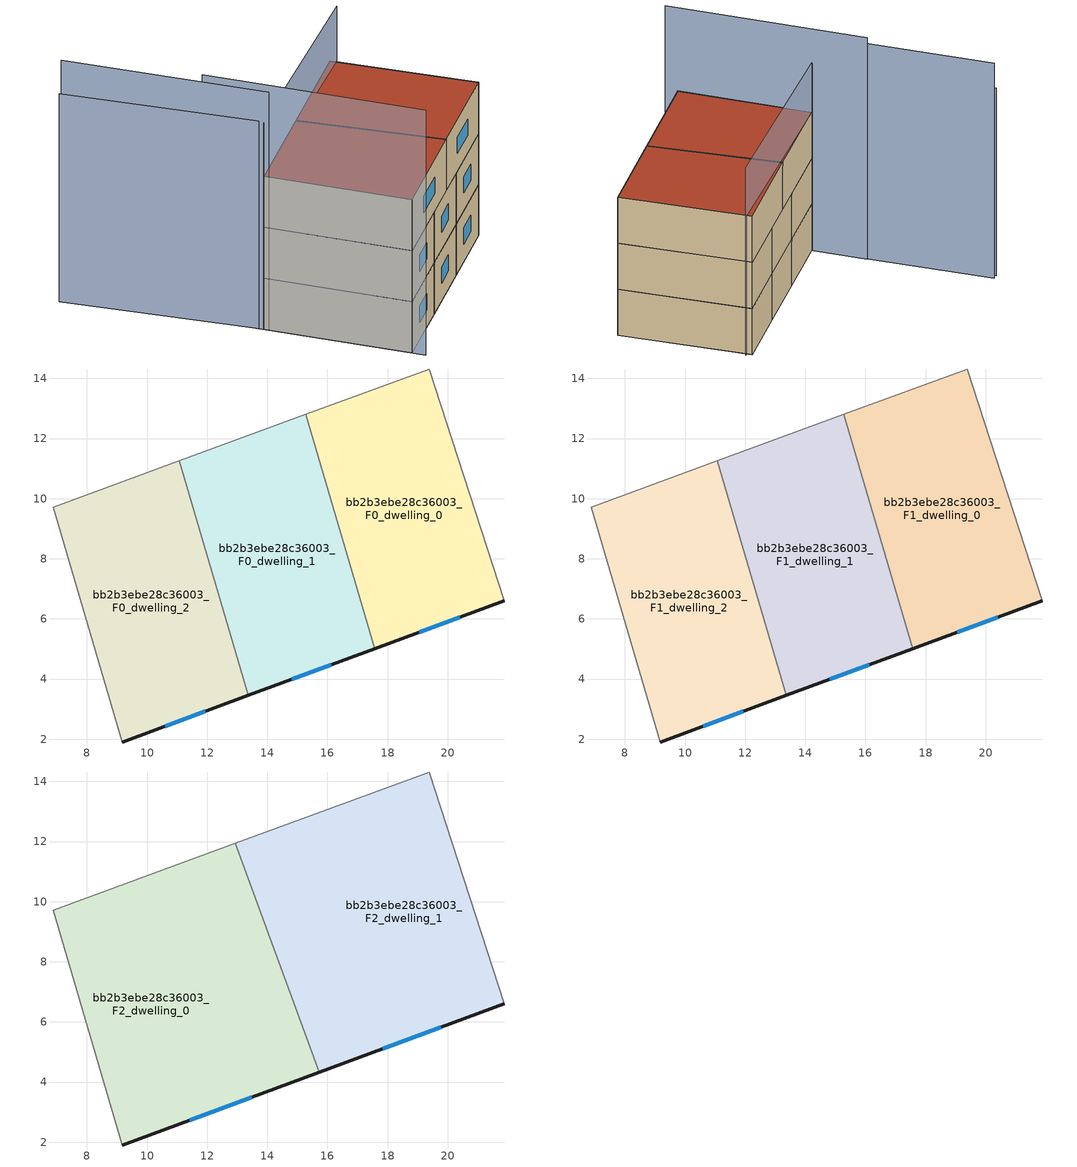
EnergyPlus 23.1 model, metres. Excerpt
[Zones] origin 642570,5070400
bb2b3ebe28c36003_F0_dwelling_0
 floor ground (EU_floor_Construction): 21.89,6.61 19.39,14.31 15.28,12.8 17.57,5.01 z0
 wall outside (EU_wall_Construction): 21.89,6.61 17.57,5.01 z0:3
 wall adiabatic (EU_wall_Construction): 15.28,12.8 19.39,14.31 21.89,6.61 z0:3
 wall to bb2b3ebe28c36003_F0_dwelling_1 (EU_wall_Construction): 17.57,5.01 15.28,12.8 z0:3
 window (EU_Window_Construction): 20.41,6.06 19.05,5.56 z1.03:1.97
bb2b3ebe28c36003_F0_dwelling_1
 floor ground (EU_floor_Construction): 17.57,5.01 15.28,12.8 11.08,11.26 13.37,3.46 z0
 wall outside (EU_wall_Construction): 17.57,5.01 13.37,3.46 z0:3
 wall to bb2b3ebe28c36003_F0_dwelling_2 (EU_wall_Construction): 13.37,3.46 11.08,11.26 z0:3
 wall adiabatic (EU_wall_Construction): 11.08,11.26 15.28,12.8 z0:3
 window (EU_Window_Construction): 16.13,4.48 14.81,3.99 z1.03:1.97
bb2b3ebe28c36003_F0_dwelling_2
 floor ground (EU_floor_Construction): 13.37,3.46 11.08,11.26 6.88,9.71 9.18,1.91 z0
 wall outside (EU_wall_Construction): 13.37,3.46 9.18,1.91 z0:3
 wall adiabatic (EU_wall_Construction): 9.18,1.91 6.88,9.71 11.08,11.26 z0:3
 window (EU_Window_Construction): 11.93,2.93 10.61,2.44 z1.03:1.97
bb2b3ebe28c36003_F1_dwelling_0
 floor to bb2b3ebe28c36003_F0_dwelling_0 (EU_floor_Construction): 21.89,6.61 19.39,14.31 15.28,12.8 17.57,5.01 z3
 wall outside (EU_wall_Construction): 21.89,6.61 17.57,5.01 z3:6
 wall adiabatic (EU_wall_Construction): 15.28,12.8 19.39,14.31 21.89,6.61 z3:6
 wall to bb2b3ebe28c36003_F1_dwelling_1 (EU_wall_Construction): 17.57,5.01 15.28,12.8 z3:6
 window (EU_Window_Construction): 20.41,6.06 19.05,5.56 z4.03:4.97
bb2b3ebe28c36003_F1_dwelling_1
 floor to bb2b3ebe28c36003_F0_dwelling_1 (EU_floor_Construction): 17.57,5.01 15.28,12.8 11.08,11.26 13.37,3.46 z3
 wall outside (EU_wall_Construction): 17.57,5.01 13.37,3.46 z3:6
 wall to bb2b3ebe28c36003_F1_dwelling_2 (EU_wall_Construction): 13.37,3.46 11.08,11.26 z3:6
 wall adiabatic (EU_wall_Construction): 11.08,11.26 15.28,12.8 z3:6
 window (EU_Window_Construction): 16.13,4.48 14.81,3.99 z4.03:4.97
bb2b3ebe28c36003_F1_dwelling_2
 floor to bb2b3ebe28c36003_F0_dwelling_2 (EU_floor_Construction): 13.37,3.46 11.08,11.26 6.88,9.71 9.18,1.91 z3
 wall outside (EU_wall_Construction): 13.37,3.46 9.18,1.91 z3:6
 wall adiabatic (EU_wall_Construction): 9.18,1.91 6.88,9.71 11.08,11.26 z3:6
 window (EU_Window_Construction): 11.93,2.93 10.61,2.44 z4.03:4.97
bb2b3ebe28c36003_F2_dwelling_0
 floor to bb2b3ebe28c36003_F1_dwelling_2 (EU_floor_Construction): 13.37,3.46 11.08,11.26 6.88,9.71 9.18,1.91 z6
 floor to bb2b3ebe28c36003_F1_dwelling_1 (EU_floor_Construction): 15.73,4.33 12.93,11.94 11.08,11.26 13.37,3.46 z6
 wall outside (EU_wall_Construction): 15.73,4.33 9.18,1.91 z6:9
 wall to bb2b3ebe28c36003_F2_dwelling_1 (EU_wall_Construction): 12.93,11.94 15.73,4.33 z6:9
 wall adiabatic (EU_wall_Construction): 9.18,1.91 6.88,9.71 12.93,11.94 z6:9
 window (EU_Window_Construction): 13.48,3.5 11.42,2.74 z7.03:7.97
 roof outside (EU_roof_Construction): 12.93,11.94 15.73,4.33 9.18,1.91 6.88,9.71 z9
bb2b3ebe28c36003_F2_dwelling_1
 floor to bb2b3ebe28c36003_F1_dwelling_0 (EU_floor_Construction): 21.89,6.61 19.39,14.31 15.28,12.8 17.57,5.01 z6
 floor to bb2b3ebe28c36003_F1_dwelling_1 (EU_floor_Construction): 17.57,5.01 15.28,12.8 12.93,11.94 15.73,4.33 z6
 wall outside (EU_wall_Construction): 21.89,6.61 15.73,4.33 z6:9
 wall adiabatic (EU_wall_Construction): 12.93,11.94 19.39,14.31 21.89,6.61 z6:9
 window (EU_Window_Construction): 19.78,5.83 17.84,5.11 z7.03:7.97
 roof outside (EU_roof_Construction): 19.39,14.31 21.89,6.61 15.73,4.33 12.93,11.94 z9
shading: 5.92,12.96 9.39,1.19 z0:14.4; 3.68,20.32 6.95,9.44 z0:14; 19.64,14.03 6.88,9.71 / 6.88,9.71 3.33,20.2 z0:12.2
[Building]
EU S2 Campaign: North Axis=0; Terrain=City; Solar Distribution=FullExterior
[Site:Location]
Lyon-Bron: Latitude=45.75; Longitude=5; Time Zone=1; Elevation=198
[SizingPeriod:WeatherFileDays]
AnnualSizingPeriod: Begin Month=1; Begin Day of Month=1; End Month=12; End Day of Month=31; Day of Week for Start Day=Monday; Use Weather File Daylight Saving Period=No; Use Weather File Rain and Snow Indicators=No
[MATERIAL]
EU_InternalMass_Material: Roughness=MediumRough; Thickness=0.1; Conductivity=1; Density=1800; Specific Heat=900; Thermal Absorptance=0.9; Solar Absorptance=0.7; Visible Absorptance=0.7
[MATERIAL:NOMASS] Roughness=MediumRough; Thermal Absorptance=0.9; Solar Absorptance=0.7; Visible Absorptance=0.7
Name | Thermal Resistance
EU_wall_NoMass | 0.524421
EU_roof_NoMass | 0.457793
EU_floor_NoMass | 0.384546
[WINDOWMATERIAL:SIMPLEGLAZINGSYSTEM]
EU_Window_SimpleGlazing: UFactor=2.51378; Solar Heat Gain Coefficient=0.75; Visible Transmittance=0.75
[CONSTRUCTION]
EU_wall_Construction: EU_wall_NoMass
EU_roof_Construction: EU_roof_NoMass
EU_floor_Construction: EU_floor_NoMass
EU_InternalMass_Construction: EU_InternalMass_Material
EU_Window_Construction: EU_Window_SimpleGlazing
[ZONE] Type=1; Multiplier=1; Ceiling Height=autocalculate; Floor Area=autocalculate; Part of Total Floor Area=Yes
Name | Volume
bb2b3ebe28c36003_F0_dwelling_0; bb2b3ebe28c36003_F1_dwelling_0 | 108.955
bb2b3ebe28c36003_F2_dwelling_0 | 163.448
bb2b3ebe28c36003_F0_dwelling_1; bb2b3ebe28c36003_F1_dwelling_1 | 108.968
bb2b3ebe28c36003_F2_dwelling_1 | 163.445
bb2b3ebe28c36003_F0_dwelling_2; bb2b3ebe28c36003_F1_dwelling_2 | 108.954
[INTERNALMASS] Construction=EU_InternalMass_Construction
Name | Zone or ZoneList | Surface Area
bb2b3ebe28c36003_F0_dwelling_0_EU_InternalMass | bb2b3ebe28c36003_F0_dwelling_0 | 36.3184
bb2b3ebe28c36003_F0_dwelling_1_EU_InternalMass | bb2b3ebe28c36003_F0_dwelling_1 | 36.3228
bb2b3ebe28c36003_F0_dwelling_2_EU_InternalMass | bb2b3ebe28c36003_F0_dwelling_2 | 36.3181
bb2b3ebe28c36003_F1_dwelling_0_EU_InternalMass | bb2b3ebe28c36003_F1_dwelling_0 | 36.3184
bb2b3ebe28c36003_F1_dwelling_1_EU_InternalMass | bb2b3ebe28c36003_F1_dwelling_1 | 36.3228
bb2b3ebe28c36003_F1_dwelling_2_EU_InternalMass | bb2b3ebe28c36003_F1_dwelling_2 | 36.3181
bb2b3ebe28c36003_F2_dwelling_0_EU_InternalMass | bb2b3ebe28c36003_F2_dwelling_0 | 54.4825
bb2b3ebe28c36003_F2_dwelling_1_EU_InternalMass | bb2b3ebe28c36003_F2_dwelling_1 | 54.4817
[OTHEREQUIPMENT] Fuel Type=Electricity; Design Level Calculation Method=Watts/Area; Power per Zone Floor Area=1; Fraction Latent=0; Fraction Radiant=0; Fraction Lost=0; Carbon Dioxide Generation Rate=0; EndUse Subcategory=EU_Step8_InternalGains
Name | Zone or ZoneList or Space or SpaceList | Schedule
EU_Step8_InternalGain_bb2b3ebe28c36003_F0_dwelling_0_f000 | bb2b3ebe28c36003_F0_dwelling_0 | EU_Step8_GainSchedule_bb2b3ebe28c36003_F0_dwelling_0_f000
EU_Step8_InternalGain_bb2b3ebe28c36003_F0_dwelling_1_f000 | bb2b3ebe28c36003_F0_dwelling_1 | EU_Step8_GainSchedule_bb2b3ebe28c36003_F0_dwelling_1_f000
EU_Step8_InternalGain_bb2b3ebe28c36003_F0_dwelling_2_f000 | bb2b3ebe28c36003_F0_dwelling_2 | EU_Step8_GainSchedule_bb2b3ebe28c36003_F0_dwelling_2_f000
EU_Step8_InternalGain_bb2b3ebe28c36003_F1_dwelling_0_f000 | bb2b3ebe28c36003_F1_dwelling_0 | EU_Step8_GainSchedule_bb2b3ebe28c36003_F1_dwelling_0_f000
EU_Step8_InternalGain_bb2b3ebe28c36003_F1_dwelling_1_f000 | bb2b3ebe28c36003_F1_dwelling_1 | EU_Step8_GainSchedule_bb2b3ebe28c36003_F1_dwelling_1_f000
EU_Step8_InternalGain_bb2b3ebe28c36003_F1_dwelling_2_f000 | bb2b3ebe28c36003_F1_dwelling_2 | EU_Step8_GainSchedule_bb2b3ebe28c36003_F1_dwelling_2_f000
EU_Step8_InternalGain_bb2b3ebe28c36003_F2_dwelling_0_f000 | bb2b3ebe28c36003_F2_dwelling_0 | EU_Step8_GainSchedule_bb2b3ebe28c36003_F2_dwelling_0_f000
EU_Step8_InternalGain_bb2b3ebe28c36003_F2_dwelling_1_f000 | bb2b3ebe28c36003_F2_dwelling_1 | EU_Step8_GainSchedule_bb2b3ebe28c36003_F2_dwelling_1_f000
[ZONEVENTILATION:DESIGNFLOWRATE] Schedule=EU_AlwaysOn; Design Flow Rate Calculation Method=AirChanges/Hour; Air Changes per Hour=0.520093; Ventilation Type=Natural; Fan Pressure Rise=0; Fan Total Efficiency=1; Constant Term Coefficient=1; Temperature Term Coefficient=0; Velocity Term Coefficient=0; Velocity Squared Term Coefficient=0; Minimum Indoor Temperature=-100; Maximum Indoor Temperature=100; Delta Temperature=-100; Minimum Outdoor Temperature=-100; Maximum Outdoor Temperature=100; Maximum Wind Speed=40
Name | Zone or ZoneList or Space or SpaceList
EU_ConstantAir_bb2b3ebe28c36003_F0_dwelling_0 | bb2b3ebe28c36003_F0_dwelling_0
EU_ConstantAir_bb2b3ebe28c36003_F0_dwelling_1 | bb2b3ebe28c36003_F0_dwelling_1
EU_ConstantAir_bb2b3ebe28c36003_F0_dwelling_2 | bb2b3ebe28c36003_F0_dwelling_2
EU_ConstantAir_bb2b3ebe28c36003_F1_dwelling_0 | bb2b3ebe28c36003_F1_dwelling_0
EU_ConstantAir_bb2b3ebe28c36003_F1_dwelling_1 | bb2b3ebe28c36003_F1_dwelling_1
EU_ConstantAir_bb2b3ebe28c36003_F1_dwelling_2 | bb2b3ebe28c36003_F1_dwelling_2
EU_ConstantAir_bb2b3ebe28c36003_F2_dwelling_0 | bb2b3ebe28c36003_F2_dwelling_0
EU_ConstantAir_bb2b3ebe28c36003_F2_dwelling_1 | bb2b3ebe28c36003_F2_dwelling_1
[HVACTEMPLATE:THERMOSTAT] Constant Heating Setpoint=20; Constant Cooling Setpoint=50
EU_HeatOnly_bb2b3ebe28c36003_F0_dwelling_0; EU_HeatOnly_bb2b3ebe28c36003_F0_dwelling_1; EU_HeatOnly_bb2b3ebe28c36003_F0_dwelling_2; EU_HeatOnly_bb2b3ebe28c36003_F1_dwelling_0; EU_HeatOnly_bb2b3ebe28c36003_F1_dwelling_1; EU_HeatOnly_bb2b3ebe28c36003_F1_dwelling_2; EU_HeatOnly_bb2b3ebe28c36003_F2_dwelling_0; EU_HeatOnly_bb2b3ebe28c36003_F2_dwelling_1
[HVACTEMPLATE:ZONE:IDEALLOADSAIRSYSTEM] System Availability Schedule=EU_AlwaysOn; Maximum Heating Supply Air Temperature=50; Minimum Cooling Supply Air Temperature=13; Maximum Heating Supply Air Humidity Ratio=0.0156; Minimum Cooling Supply Air Humidity Ratio=0.0077; Heating Limit=NoLimit; Cooling Limit=NoLimit; Heating Availability Schedule=EU_AlwaysOn; Cooling Availability Schedule=EU_CoolingOff; Dehumidification Control Type=ConstantSensibleHeatRatio; Cooling Sensible Heat Ratio=0.7; Dehumidification Setpoint=60; Humidification Control Type=None; Humidification Setpoint=30; Outdoor Air Method=None; Outdoor Air Flow Rate per Person=0.00944; Outdoor Air Flow Rate per Zone Floor Area=0; Outdoor Air Flow Rate per Zone=0; Demand Controlled Ventilation Type=None; Outdoor Air Economizer Type=NoEconomizer; Heat Recovery Type=None; Sensible Heat Recovery Effectiveness=0.7; Latent Heat Recovery Effectiveness=0.65
Name | Template Thermostat
bb2b3ebe28c36003_F0_dwelling_0 | EU_HeatOnly_bb2b3ebe28c36003_F0_dwelling_0
bb2b3ebe28c36003_F0_dwelling_1 | EU_HeatOnly_bb2b3ebe28c36003_F0_dwelling_1
bb2b3ebe28c36003_F0_dwelling_2 | EU_HeatOnly_bb2b3ebe28c36003_F0_dwelling_2
bb2b3ebe28c36003_F1_dwelling_0 | EU_HeatOnly_bb2b3ebe28c36003_F1_dwelling_0
bb2b3ebe28c36003_F1_dwelling_1 | EU_HeatOnly_bb2b3ebe28c36003_F1_dwelling_1
bb2b3ebe28c36003_F1_dwelling_2 | EU_HeatOnly_bb2b3ebe28c36003_F1_dwelling_2
bb2b3ebe28c36003_F2_dwelling_0 | EU_HeatOnly_bb2b3ebe28c36003_F2_dwelling_0
bb2b3ebe28c36003_F2_dwelling_1 | EU_HeatOnly_bb2b3ebe28c36003_F2_dwelling_1
[SIZING:ZONE] Zone Cooling Design Supply Air Temperature Input Method=SupplyAirTemperature; Zone Cooling Design Supply Air Temperature=13; Zone Heating Design Supply Air Temperature Input Method=SupplyAirTemperature; Zone Heating Design Supply Air Temperature=50; Zone Cooling Design Supply Air Humidity Ratio=0.008; Zone Heating Design Supply Air Humidity Ratio=0.008; Cooling Design Air Flow Method=DesignDay; Cooling Design Air Flow Rate=0; Cooling Minimum Air Flow per Zone Floor Area=0.000762; Cooling Minimum Air Flow=0; Cooling Minimum Air Flow Fraction=0.2; Heating Design Air Flow Method=DesignDay; Heating Design Air Flow Rate=0; Heating Maximum Air Flow per Zone Floor Area=0.002032; Heating Maximum Air Flow=0.141576; Heating Maximum Air Flow Fraction=0.3; Account for Dedicated Outdoor Air System=No; Dedicated Outdoor Air System Control Strategy=NeutralSupplyAir; Dedicated Outdoor Air Low Setpoint Temperature for Design=autosize; Dedicated Outdoor Air High Setpoint Temperature for Design=autosize; Zone Load Sizing Method=Sensible Load Only No Latent Load; Zone Latent Cooling Design Supply Air Humidity Ratio Input Method=HumidityRatioDifference; Zone Cooling Design Supply Air Humidity Ratio Difference=0.005; Zone Latent Heating Design Supply Air Humidity Ratio Input Method=HumidityRatioDifference; Zone Humidification Design Supply Air Humidity Ratio Difference=0.005
bb2b3ebe28c36003_F0_dwelling_0; bb2b3ebe28c36003_F0_dwelling_1; bb2b3ebe28c36003_F0_dwelling_2; bb2b3ebe28c36003_F1_dwelling_0; bb2b3ebe28c36003_F1_dwelling_1; bb2b3ebe28c36003_F1_dwelling_2; bb2b3ebe28c36003_F2_dwelling_0; bb2b3ebe28c36003_F2_dwelling_1
[SCHEDULE:CONSTANT]
Name | Hourly Value
EU_AlwaysOn | 1
EU_CoolingOff | 0
[SCHEDULE:FILE] Column Number=1; Rows to Skip at Top=0; Number of Hours of Data=8760; Column Separator=Comma; Interpolate to Timestep=No; Minutes per Item=60; Adjust Schedule for Daylight Savings=Yes
Name | File
EU_Step8_GainSchedule_bb2b3ebe28c36003_F0_dwelling_0_f000 | ../../schedules/bb2b3ebe28c36003/bb2b3ebe28c36003_F0_dwelling_0_f000_gain.csv
EU_Step8_GainSchedule_bb2b3ebe28c36003_F0_dwelling_1_f000 | ../../schedules/bb2b3ebe28c36003/bb2b3ebe28c36003_F0_dwelling_1_f000_gain.csv
EU_Step8_GainSchedule_bb2b3ebe28c36003_F0_dwelling_2_f000 | ../../schedules/bb2b3ebe28c36003/bb2b3ebe28c36003_F0_dwelling_2_f000_gain.csv
EU_Step8_GainSchedule_bb2b3ebe28c36003_F1_dwelling_0_f000 | ../../schedules/bb2b3ebe28c36003/bb2b3ebe28c36003_F1_dwelling_0_f000_gain.csv
EU_Step8_GainSchedule_bb2b3ebe28c36003_F1_dwelling_1_f000 | ../../schedules/bb2b3ebe28c36003/bb2b3ebe28c36003_F1_dwelling_1_f000_gain.csv
EU_Step8_GainSchedule_bb2b3ebe28c36003_F1_dwelling_2_f000 | ../../schedules/bb2b3ebe28c36003/bb2b3ebe28c36003_F1_dwelling_2_f000_gain.csv
EU_Step8_GainSchedule_bb2b3ebe28c36003_F2_dwelling_0_f000 | ../../schedules/bb2b3ebe28c36003/bb2b3ebe28c36003_F2_dwelling_0_f000_gain.csv
EU_Step8_GainSchedule_bb2b3ebe28c36003_F2_dwelling_1_f000 | ../../schedules/bb2b3ebe28c36003/bb2b3ebe28c36003_F2_dwelling_1_f000_gain.csv
